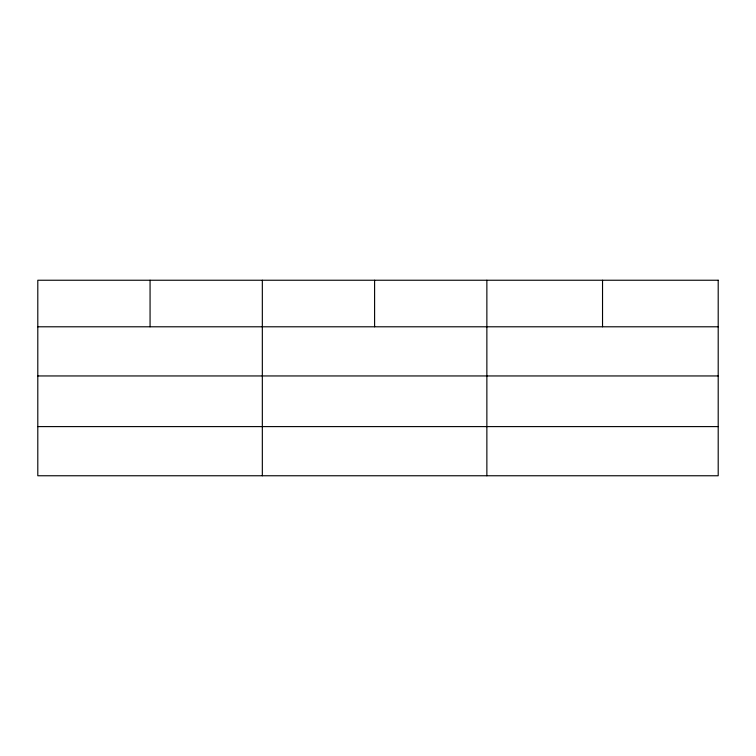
<?xml version="1.0" encoding="UTF-8"?>
<svg xmlns="http://www.w3.org/2000/svg" width="756" height="756" viewBox="0 0 756 756"><rect width="100%" height="100%" fill="white"/><g stroke="black" fill="none" stroke-linecap="round" stroke-linejoin="round"><path stroke-width="1.13" d="M37.8 326.79L718.2 326.79M37.8 375.949L718.2 375.949M37.8 426.601L718.2 426.601M602.532 280.24L602.532 326.79M486.864 280.24L486.864 475.76M374.598 280.24L374.598 326.79M262.332 280.24L262.332 475.76M150.066 280.24L150.066 326.79M718.2 280.24L37.8 280.24L37.8 475.76L718.2 475.76L718.2 280.24"/></g></svg>
